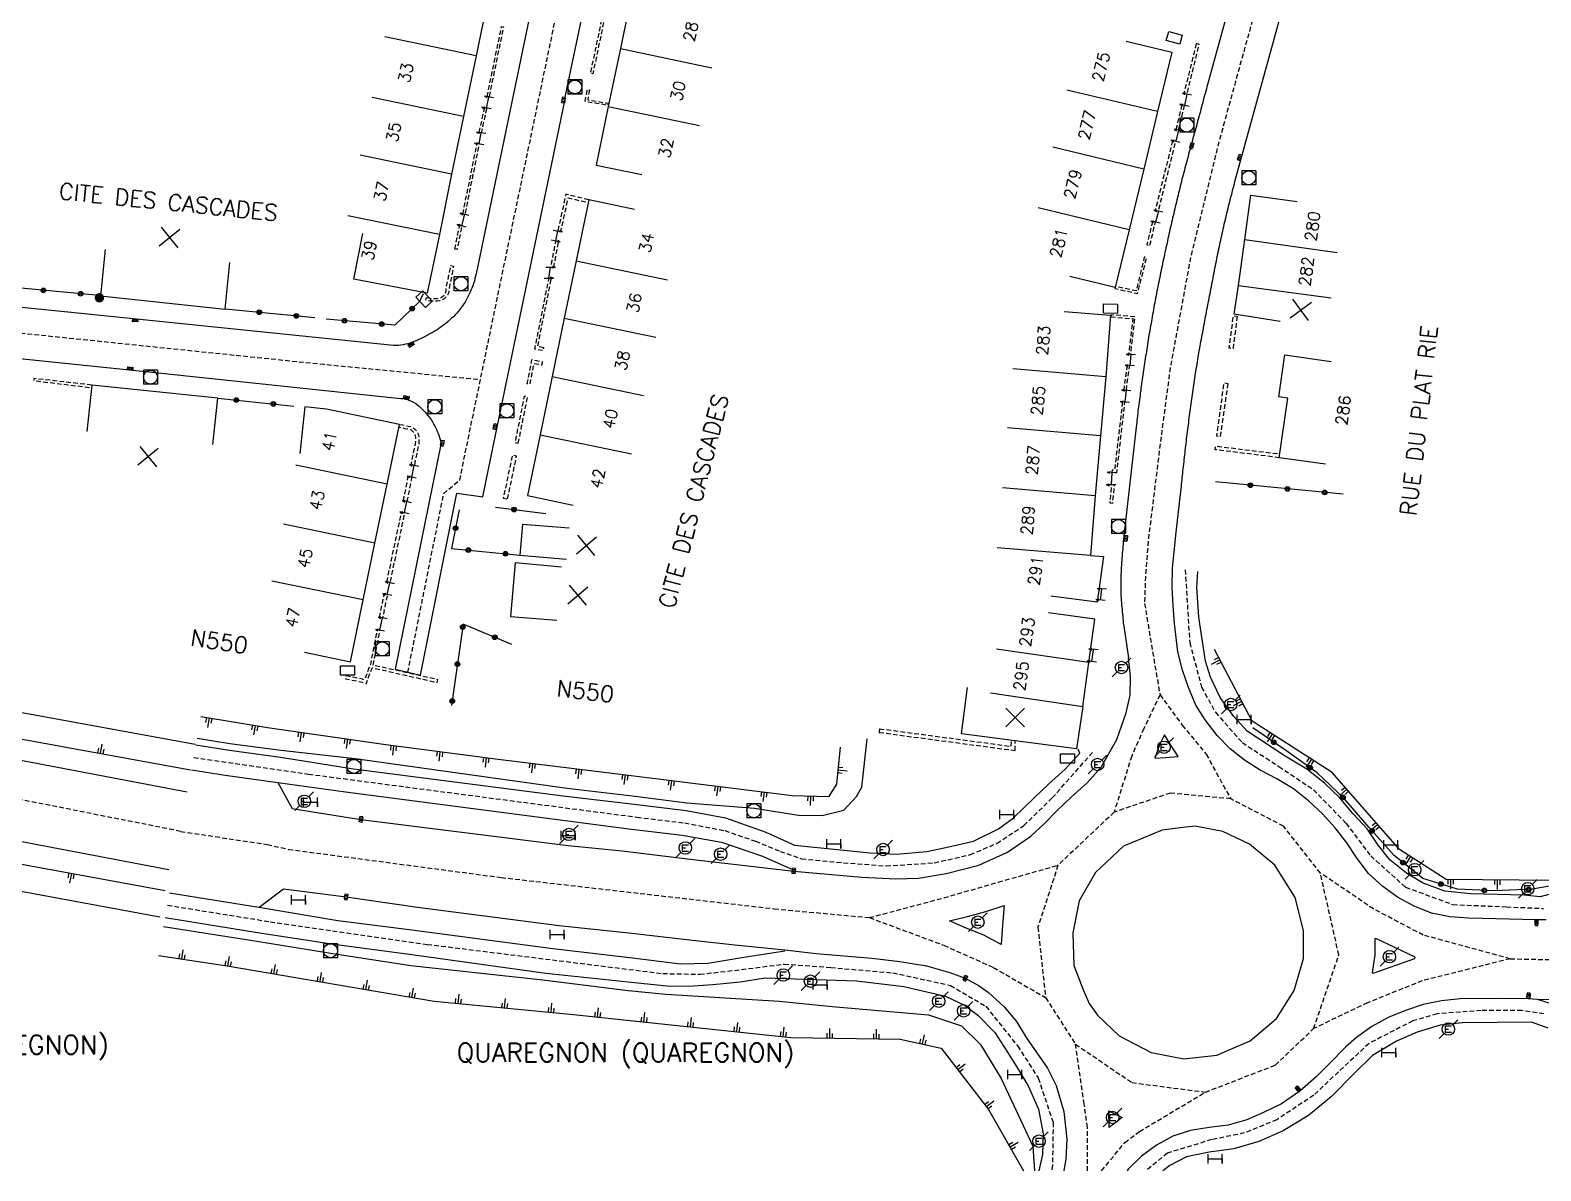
# Model space of a CAD drawing. Header units: millimetres. Extents: x 113000 to 114000, y 124000 to 125000.
# Drawn here: x 113470 to 113631.8, y 124000 to 124122.1 of the extents above; entities that cross this region are included whole.
import ezdxf
from ezdxf.enums import TextEntityAlignment as Align

# ---------------------------------------------------------------- set-up
doc = ezdxf.new("R2010")
doc.units = ezdxf.units.MM
doc.linetypes.add('DASHED', pattern=[0.75, 0.5, -0.25])
doc.layers.get('0').update_dxf_attribs({"linetype": 'CONTINUOUS'})
for name, color, linetype in [('W0001', 6, 'DASHED'), ('W0008', 7, 'CONTINUOUS'), ('W0100', 7, 'CONTINUOUS'), ('W0105', 7, 'CONTINUOUS'), ('W0112', 1, 'DASHED'), ('W0211', 2, 'CONTINUOUS'), ('W0322', 7, 'CONTINUOUS'), ('W0400', 7, 'CONTINUOUS'), ('W0420', 7, 'CONTINUOUS'), ('W0471', 7, 'CONTINUOUS'), ('W0980', 7, 'CONTINUOUS'), ('W0989', 7, 'CONTINUOUS'), ('W0991', 7, 'CONTINUOUS'), ('W1102', 7, 'CONTINUOUS'), ('W1471', 7, 'CONTINUOUS'), ('W1473', 7, 'CONTINUOUS'), ('W1474', 7, 'CONTINUOUS')]:
    doc.layers.add(name, color=color, linetype=linetype)
doc.styles.get("Standard").update_dxf_attribs({"font": 'romans.shx', "width": 0.85})

# ---------------------------------------------------------------- blocks, each defined once
blk = doc.blocks.new('T400')
for p, q in [((-0.15, 0.3), (0.15, 0.3)), ((-0.15, -0.25), (-0.15, 0.3)), ((-0.15, 0.15), (0.15, 0.15)), ((-0.15, 0), (0.15, 0)), ((0.15, 0.3), (0.15, -0.25)), ((-0.15, -0.15), (0.15, -0.15)), ((-0.15, -0.25), (-0.15, -0.3)), ((-0.15, -0.3), (0.15, -0.3)), ((0.15, -0.3), (0.15, -0.25))]:
    blk.add_line(p, q)
blk = doc.blocks.new('T471')
for p, q in [((-0.333334, 0.333334), (-0.333334, -0.333334)), ((-0.333334, 0.333334), (0.333334, 0.333334)), ((-0.333334, 0), (0, 0)), ((0.500001, 0.500001), (1.000002, 1.000002)), ((-0.500001, -0.500001), (-1.000002, -1.000002)), ((-0.333334, -0.333334), (0.333334, -0.333334))]:
    blk.add_line(p, q)
blk.add_ellipse((0, 0), major_axis=(0.471405, 0.471405), ratio=1, start_param=5.4977871438, end_param=11.780972451)
blk = doc.blocks.new('T1474')
at = {"color": 0, "linetype": 'Continuous', "flags": 128}
for points in [[(-0.75, -0.5), (-0.75, 0.5)], [(-0.75, 0), (0.75, 0)], [(0.75, 0), (0.75, -0.5), (0.75, 0.5)]]:
    blk.add_lwpolyline(points, dxfattribs=at)
blk = doc.blocks.new('T420')
for p, q in [((0.75, 0.75), (-0.75, 0.75)), ((-0.75, 0.75), (-0.75, -0.75)), ((0.75, 0.75), (0.75, -0.75)), ((0.75, -0.75), (-0.75, -0.75))]:
    blk.add_line(p, q)
blk.add_ellipse((0, 0), major_axis=(-0.53, 0.53), ratio=1, start_param=3.926991, end_param=10.210176)
blk = doc.blocks.new('t991o')
at = {"color": 0, "linetype": 'Continuous'}
for p, q in [((-1, 1), (1, -1)), ((-1, -1), (1, 1))]:
    blk.add_line(p, q, dxfattribs=at)
blk = doc.blocks.new('t211o')
at = {"color": 0, "linetype": 'Continuous'}
for p, q in [((-0.29, 0.5), (-0.29, 0)), ((0, 1), (0, 0)), ((0.29, 0.5), (0.29, 0))]:
    blk.add_line(p, q, dxfattribs=at)
blk = doc.blocks.new('t322o')
at = {"color": 0, "linetype": 'Continuous'}
for radius in [0.25, 0.15]:
    blk.add_circle((0, 0), radius, dxfattribs=at)
blk = doc.blocks.new('t105o')
for p, q in [((-0.5, 0), (0.5, 0)), ((0.5, 0), (0.2, 0.1)), ((0.5, 0), (0.2, -0.1))]:
    blk.add_line(p, q)
blk = doc.blocks.new('T1471')
at = {"color": 0, "linetype": 'Continuous', "flags": 128}
blk.add_lwpolyline([(-0.75, -0.5), (-0.75, 0.5), (0.75, 0.5), (0.75, -0.5), (-0.75, -0.5)], dxfattribs=at)
blk = doc.blocks.new('T1473')
at = {"color": 0, "linetype": 'Continuous', "const_width": 0.5, "flags": 128}
blk.add_lwpolyline([(-0.25, 0, 1), (0.25, 0, 1)], format="xyb", close=True, dxfattribs=at)

msp = doc.modelspace()

# ---------------------------------------------------------------- linework, layer by layer
at = {"layer": 'W0001', "flags": 128}
for points in [[(113599.17, 124441.27), (113592.86, 124411.25), (113590.68, 124398.68), (113589.25, 124388.08), (113587.46, 124369.6), (113585.59, 124347.96), (113584.25, 124331.59), (113583.96, 124321.5), (113584.66, 124310.68), (113585.78, 124303.02), (113588.08, 124294.26), (113590.98, 124285.61), (113597.04, 124268.44), (113603.07, 124251.42), (113609.64, 124232.87), (113612.07, 124224.44), (113612.44, 124210.76), (113618.29, 124199.07), (113619.34, 124186.52), (113617.24, 124181.79), (113615.56, 124176.06), (113599.1, 124116.67), (113597.13, 124109.48), (113594.28, 124097.81), (113592.09, 124085.93), (113591.09, 124078.36), (113589.78, 124067.78), (113589.44, 124063.56), (113589.36, 124060.76), (113589.36, 124060.76)], [(113510.43, 124053.39), (113514.28, 124072.55), (113515.99, 124073.97), (113516.55, 124076.73), (113520.32, 124094.95), (113523.65, 124110.9), (113535.17, 124166.31), (113539.73, 124187.95), (113544.02, 124208.92), (113548.39, 124229.85)], [(113439.82, 124092.65), (113465.94, 124090.03), (113501.43, 124086.37), (113518.21, 124084.75)], [(113486.08, 124036.35), (113400.37, 124053.35), (113389.19, 124054.58)]]:
    msp.add_lwpolyline(points, dxfattribs=at)
at = {"layer": 'W0001'}
for points in [[(113593.71, 124064.36), (113594.19, 124056.56), (113595.47, 124051.8), (113596.94, 124049.1), (113599.83, 124045.85), (113603.75, 124043.3), (113607.46, 124040.81), (113610.94, 124037.21), (113613.58, 124033.72), (113617.32, 124030.37), (113622.38, 124028.51), (113628.13, 124028.27), (113632.09, 124028.09)], [(113589.36, 124060.76), (113590.34, 124054.83), (113591.01, 124050.96)], [(113628.53, 124022.7), (113642.22, 124022.43), (113677.22, 124022.23), (113721.35, 124023.16), (113756.99, 124025.24), (113800.58, 124029.33), (113855.03, 124036.1), (113911.65, 124043.56), (113969.79, 124051.27), (114000, 124055.24)], [(113591.01, 124050.96), (113589.26, 124047.35), (113587.98, 124044.41), (113586.09, 124038.4)], [(113591.01, 124050.96), (113593.39, 124047.73), (113595.96, 124044.61), (113598.58, 124039.84)], [(113487.49, 124044.26), (113499.78, 124042.48), (113534.97, 124037.87), (113540.09, 124037.25), (113544.38, 124036.43), (113547.66, 124035.3), (113550.31, 124034.21), (113552.6, 124033.41), (113556.37, 124033.05), (113561.66, 124032.65), (113566.83, 124032.98), (113570.69, 124033.86), (113573.55, 124035.07), (113576.42, 124036.97), (113579.47, 124039.93), (113583.89, 124044.93)], [(113592.09, 124040.45), (113586.09, 124038.4), (113580.08, 124032.72), (113577.93, 124026.08), (113578.75, 124018.55), (113581.95, 124013.56), (113588.01, 124009.44), (113595.88, 124008.42), (113603.36, 124011.32), (113607.47, 124015.23), (113610.17, 124023.11), (113608.19, 124031.89), (113604.24, 124036.9), (113598.58, 124039.84), (113592.09, 124040.45)], [(113486.08, 124036.35), (113495.36, 124034.94), (113497.65, 124034.42), (113520.43, 124031.41), (113549.68, 124028.06), (113559.88, 124027.11)], [(113559.88, 124027.11), (113567.88, 124029.24), (113573.7, 124030.91), (113580.08, 124032.72)], [(113628.53, 124022.7), (113619.21, 124025.24), (113613.88, 124028.04), (113608.19, 124031.89)], [(113484.67, 124028.44), (113495.69, 124026.67), (113512.51, 124024.25), (113537.73, 124021.12), (113541.7, 124021.04), (113546.19, 124021.55), (113550.76, 124022.14), (113555.73, 124021.77), (113562.38, 124021.2), (113568.56, 124019.85), (113572.35, 124017.62), (113575.75, 124013.37), (113577.96, 124009.94), (113579.56, 124005.16), (113579.49, 124000.61), (113579.41, 124000)], [(113559.88, 124027.11), (113567.85, 124024.15), (113573.18, 124021.76), (113578.75, 124018.55)], [(113628.53, 124022.7), (113619.1, 124020.35), (113613.23, 124017.98), (113607.47, 124015.23)], [(113632.14, 124016.79), (113629.76, 124017.17), (113625.43, 124017.16), (113620.69, 124016.81), (113618.09, 124016.05), (113613.41, 124013.64), (113610.12, 124010.6), (113607.48, 124008.09), (113603.51, 124005.45), (113600.07, 124004.05), (113596.53, 124003.34), (113591.8, 124001.88), (113589.49, 124000)], [(113583.24, 124000), (113583.24, 124004.63), (113582.9, 124007.15), (113581.95, 124013.56)], [(113584.75, 124000), (113587.24, 124003.03), (113588.8, 124004.21), (113595.88, 124008.42)]]:
    msp.add_lwpolyline(points, dxfattribs=at)
at = {"layer": 'W0008', "flags": 128}
for points in [[(113457.43, 124088.17), (113483.34, 124085.48), (113509.69, 124082.72), (113509.93, 124082.7), (113510.16, 124082.65), (113510.39, 124082.59), (113510.61, 124082.51), (113510.83, 124082.42), (113511.04, 124082.31), (113511.27, 124082.17), (113511.48, 124082.01), (113511.68, 124081.84), (113511.87, 124081.66), (113512.06, 124081.47), (113512.23, 124081.28), (113512.41, 124081.08), (113512.58, 124080.88), (113512.75, 124080.67), (113512.91, 124080.45), (113513.06, 124080.22), (113513.19, 124079.99), (113513.32, 124079.76), (113513.43, 124079.54), (113513.53, 124079.33), (113513.62, 124079.11), (113513.71, 124078.88), (113513.79, 124078.66), (113513.86, 124078.43), (113513.92, 124078.2), (113513.98, 124077.97), (113509.08, 124053.71), (113511.77, 124053.06), (113515.69, 124072.57), (113518.45, 124072.17), (113519.59, 124077.74), (113527.25, 124114.59), (113527.31, 124115.14), (113535.13, 124152.39)], [(113592.36, 124064.53), (113592.73, 124068.4), (113593.25, 124072.75), (113593.27, 124072.99), (113593.3, 124073.24), (113593.32, 124073.48), (113593.34, 124073.73), (113593.37, 124073.97), (113593.39, 124074.22), (113593.42, 124074.46), (113593.44, 124074.7), (113593.47, 124074.95), (113593.5, 124075.19), (113593.52, 124075.44), (113593.55, 124075.68), (113593.58, 124075.93), (113593.6, 124076.17), (113593.63, 124076.41), (113593.66, 124076.66), (113593.69, 124076.9), (113593.72, 124077.15), (113593.74, 124077.39), (113593.77, 124077.63), (113593.8, 124077.88), (113593.83, 124078.12), (113593.86, 124078.36), (113593.89, 124078.62), (113593.93, 124078.87), (113593.96, 124079.12), (113593.99, 124079.37), (113594.02, 124079.62), (113594.05, 124079.87), (113594.08, 124080.12), (113594.11, 124080.37), (113594.15, 124080.62), (113594.18, 124080.87), (113594.21, 124081.13), (113594.25, 124081.38), (113594.28, 124081.63), (113594.31, 124081.88), (113594.35, 124082.13), (113594.38, 124082.38), (113594.41, 124082.63), (113594.45, 124082.88), (113594.48, 124083.13), (113594.52, 124083.38), (113594.56, 124083.63), (113594.59, 124083.88), (113594.63, 124084.13), (113594.67, 124084.38), (113594.7, 124084.63), (113594.74, 124084.88), (113594.78, 124085.13), (113594.82, 124085.38), (113594.86, 124085.63), (113594.9, 124085.88), (113594.94, 124086.13), (113594.98, 124086.37), (113595.02, 124086.62), (113595.06, 124086.86), (113595.1, 124087.11), (113595.14, 124087.35), (113595.18, 124087.6), (113595.22, 124087.84), (113595.27, 124088.08), (113595.31, 124088.33), (113595.35, 124088.57), (113595.4, 124088.82), (113595.44, 124089.06), (113595.49, 124089.3), (113595.53, 124089.55), (113595.58, 124089.79), (113595.62, 124090.04), (113595.67, 124090.28), (113595.71, 124090.52), (113595.76, 124090.77), (113595.81, 124091.01), (113595.85, 124091.25), (113595.9, 124091.5), (113595.95, 124091.74), (113595.99, 124091.99), (113596.04, 124092.23), (113596.09, 124092.47), (113596.13, 124092.72), (113596.18, 124092.96), (113596.23, 124093.2), (113596.27, 124093.45), (113596.32, 124093.69), (113596.37, 124093.93), (113596.42, 124094.18), (113596.46, 124094.43), (113596.51, 124094.68), (113596.56, 124094.93), (113596.61, 124095.18), (113596.66, 124095.43), (113596.7, 124095.68), (113596.75, 124095.92), (113596.8, 124096.17), (113596.85, 124096.42), (113596.9, 124096.67), (113596.95, 124096.92), (113597, 124097.17), (113597.05, 124097.42), (113597.1, 124097.66), (113597.15, 124097.91), (113597.2, 124098.16), (113597.25, 124098.41), (113597.3, 124098.66), (113597.35, 124098.9), (113597.41, 124099.15), (113597.46, 124099.4), (113597.51, 124099.65), (113597.57, 124099.9), (113597.62, 124100.14), (113597.68, 124100.39), (113597.73, 124100.64), (113597.79, 124100.88), (113597.84, 124101.12), (113597.9, 124101.36), (113597.95, 124101.61), (113598.01, 124101.85), (113598.07, 124102.09), (113598.12, 124102.33), (113598.18, 124102.57), (113598.24, 124102.81), (113598.3, 124103.05), (113598.36, 124103.3), (113598.42, 124103.54), (113598.48, 124103.78), (113598.54, 124104.02), (113598.6, 124104.26), (113598.66, 124104.5), (113598.73, 124104.74), (113598.79, 124104.98), (113598.85, 124105.22), (113598.91, 124105.46), (113598.98, 124105.7), (113599.04, 124105.94), (113610.91, 124149.02)], [(113524.32, 124127.77), (113517.73, 124096.05), (113517.68, 124095.79), (113517.62, 124095.54), (113517.55, 124095.29), (113517.47, 124095.04), (113517.38, 124094.79), (113517.29, 124094.54), (113517.19, 124094.3), (113517.1, 124094.08), (113517, 124093.87), (113516.89, 124093.65), (113516.78, 124093.44), (113516.67, 124093.24), (113516.55, 124093.03), (113516.42, 124092.83), (113516.29, 124092.63), (113516.15, 124092.44), (113515.99, 124092.24), (113515.83, 124092.04), (113515.66, 124091.85), (113515.48, 124091.66), (113515.3, 124091.47), (113515.12, 124091.3), (113514.93, 124091.12), (113514.74, 124090.95), (113514.54, 124090.79), (113514.34, 124090.62), (113514.15, 124090.48), (113513.95, 124090.33), (113513.75, 124090.2), (113513.55, 124090.07), (113513.34, 124089.94), (113513.14, 124089.81), (113512.93, 124089.69), (113512.72, 124089.58), (113512.5, 124089.46), (113512.29, 124089.35), (113512.07, 124089.24), (113511.84, 124089.13), (113511.61, 124089.02), (113511.38, 124088.92), (113511.14, 124088.82), (113510.91, 124088.73), (113510.67, 124088.65), (113510.42, 124088.57), (113510.17, 124088.51), (113509.92, 124088.46), (113509.67, 124088.42), (113509.42, 124088.4), (113509.16, 124088.39), (113508.9, 124088.39), (113480.32, 124091.32), (113458.82, 124093.49)], [(113598.5, 124125.01), (113596.23, 124116.82), (113596.17, 124116.58), (113596.1, 124116.34), (113596.04, 124116.1), (113595.98, 124115.86), (113595.91, 124115.62), (113595.85, 124115.38), (113595.78, 124115.14), (113595.72, 124114.9), (113595.65, 124114.66), (113595.59, 124114.42), (113595.52, 124114.18), (113595.46, 124113.94), (113595.39, 124113.7), (113595.33, 124113.46), (113595.26, 124113.22), (113595.2, 124112.98), (113595.13, 124112.74), (113595.07, 124112.5), (113595, 124112.26), (113594.94, 124112.02), (113594.87, 124111.78), (113594.81, 124111.54), (113594.74, 124111.3), (113594.68, 124111.05), (113594.61, 124110.81), (113594.54, 124110.57), (113594.48, 124110.32), (113594.41, 124110.08), (113594.34, 124109.84), (113594.28, 124109.59), (113594.21, 124109.35), (113594.14, 124109.11), (113594.07, 124108.86), (113594.01, 124108.62), (113593.94, 124108.38), (113593.88, 124108.13), (113593.81, 124107.89), (113593.75, 124107.64), (113593.68, 124107.4), (113593.62, 124107.16), (113593.55, 124106.91), (113593.49, 124106.67), (113593.43, 124106.42), (113593.36, 124106.18), (113593.3, 124105.93), (113593.24, 124105.69), (113593.18, 124105.45), (113593.12, 124105.2), (113593.06, 124104.96), (113593, 124104.72), (113592.94, 124104.47), (113592.88, 124104.23), (113592.82, 124103.99), (113592.77, 124103.74), (113592.71, 124103.5), (113592.65, 124103.25), (113592.59, 124103.01), (113592.53, 124102.76), (113592.48, 124102.52), (113592.42, 124102.28), (113592.36, 124102.03), (113592.31, 124101.79), (113592.25, 124101.54), (113592.2, 124101.3), (113592.14, 124101.05), (113592.08, 124100.81), (113592.03, 124100.56), (113591.97, 124100.32), (113591.92, 124100.07), (113591.86, 124099.83), (113591.81, 124099.58), (113591.76, 124099.34), (113591.7, 124099.09), (113591.65, 124098.85), (113591.6, 124098.61), (113591.54, 124098.36), (113591.49, 124098.12), (113591.44, 124097.87), (113591.38, 124097.63), (113591.33, 124097.38), (113591.28, 124097.14), (113591.23, 124096.89), (113591.18, 124096.65), (113591.13, 124096.4), (113591.08, 124096.16), (113591.03, 124095.91), (113590.98, 124095.67), (113590.93, 124095.42), (113590.88, 124095.18), (113590.83, 124094.93), (113590.78, 124094.69), (113590.73, 124094.44), (113590.68, 124094.19), (113590.63, 124093.95), (113590.59, 124093.7), (113590.54, 124093.46), (113590.49, 124093.21), (113590.45, 124092.96), (113590.4, 124092.72), (113590.36, 124092.47), (113590.31, 124092.22), (113590.27, 124091.97), (113590.22, 124091.72), (113590.18, 124091.47), (113590.13, 124091.22), (113590.09, 124090.97), (113590.05, 124090.73), (113590, 124090.48), (113589.96, 124090.23), (113589.92, 124089.98), (113589.88, 124089.73), (113589.83, 124089.48), (113589.79, 124089.23), (113589.75, 124088.98), (113589.71, 124088.73), (113589.67, 124088.48), (113589.63, 124088.23), (113589.59, 124087.98), (113589.55, 124087.73), (113589.51, 124087.48), (113589.47, 124087.23), (113589.43, 124086.98), (113589.4, 124086.73), (113589.36, 124086.48), (113589.32, 124086.23), (113589.28, 124085.98), (113589.25, 124085.73), (113589.21, 124085.48), (113589.17, 124085.24), (113589.14, 124085), (113589.1, 124084.75), (113589.07, 124084.51), (113589.04, 124084.27), (113589, 124084.02), (113588.97, 124083.78), (113588.94, 124083.54), (113588.9, 124083.29), (113588.87, 124083.05), (113588.84, 124082.81), (113588.81, 124082.56), (113588.78, 124082.32), (113588.75, 124082.07), (113588.71, 124081.83), (113588.68, 124081.59), (113588.65, 124081.34), (113588.62, 124081.1), (113588.6, 124080.85), (113588.57, 124080.61), (113588.54, 124080.37), (113588.51, 124080.12), (113588.48, 124079.88), (113588.45, 124079.63), (113587.25, 124068.93), (113587.22, 124068.67), (113587.18, 124068.41), (113587.15, 124068.15), (113587.13, 124067.9), (113587.1, 124067.64), (113587.08, 124067.38), (113587.05, 124067.12), (113587.03, 124066.87), (113587.01, 124066.62), (113586.99, 124066.37), (113586.97, 124066.12), (113586.95, 124065.87), (113586.93, 124065.62), (113586.91, 124065.37), (113586.89, 124065.12), (113586.88, 124064.87), (113586.86, 124064.62), (113586.85, 124064.37), (113586.84, 124064.11), (113586.82, 124063.86), (113586.82, 124063.61), (113586.81, 124063.36), (113586.8, 124063.11), (113586.8, 124062.86), (113586.8, 124062.61), (113586.81, 124062.36), (113586.81, 124062.11), (113586.82, 124061.86), (113586.83, 124061.61), (113586.85, 124061.36), (113586.86, 124061.11), (113586.88, 124060.86), (113586.9, 124060.61), (113586.92, 124060.37), (113586.94, 124060.12), (113586.97, 124059.87), (113586.99, 124059.62), (113587.01, 124059.37), (113587.04, 124059.12), (113587.06, 124058.88), (113587.08, 124058.63), (113587.09, 124058.58), (113587.65, 124054.93)], [(113410.01, 124057.87), (113419.04, 124058.22), (113487.63, 124045.67)], [(113409.44, 124055.34), (113418.55, 124055.45), (113487.14, 124042.95)], [(113484.43, 124029.99), (113416.07, 124042.52), (113407.38, 124046.8)], [(113483.84, 124027.15), (113415.43, 124039.79), (113406.84, 124044.24)]]:
    msp.add_lwpolyline(points, dxfattribs=at)
for points in [[(113389.5, 124090.54), (113387.29, 124083.51, 0.0654), (113388.51, 124073.74, 0.0607), (113392.63, 124065.58), (113398.16, 124058.85, 0.0452), (113409.23, 124055.33), (113486.78, 124040.58)], [(113484.82, 124032.22), (113402.57, 124047.85, 0.0765), (113397.14, 124048, 0.0572), (113391.78, 124046.7, 0.0939), (113385.73, 124043.28, 0.0645), (113383.31, 124040.53, 0.0789), (113381.77, 124037.26, 0.1093), (113381.67, 124030.28, 0.062646), (113382.69, 124026.43, 0.014787)]]:
    msp.add_lwpolyline(points, format="xyb", dxfattribs=at)
at = {"layer": 'W0008'}
for points in [[(113632.39, 124026.87), (113631.35, 124026.88), (113624.07, 124027.07), (113622.07, 124027.2), (113620.1, 124027.6), (113618.24, 124028.34), (113616.46, 124029.31), (113614.87, 124030.45), (113613.34, 124031.84), (113612.15, 124033.44), (113611.02, 124035.11), (113609.76, 124036.71), (113608.41, 124038.21), (113606.92, 124039.62), (113605.3, 124040.89), (113603.53, 124041.96), (113601.73, 124042.9), (113600.07, 124043.96), (113598.51, 124045.19), (113597.12, 124046.62), (113595.86, 124048.28), (113594.85, 124049.86), (113594.06, 124051.74), (113593.41, 124053.61), (113592.93, 124055.57), (113592.55, 124058.6), (113592.41, 124060.52), (113592.3, 124062.51), (113592.36, 124064.53)], [(113648.02, 124033.72), (113631.73, 124029.32), (113630.02, 124029.53), (113624.29, 124029.65), (113621.52, 124029.93), (113619.2, 124030.79), (113617.4, 124031.87), (113615.62, 124033.3), (113614.37, 124034.86), (113613.22, 124036.63), (113611.69, 124038.22), (113610.24, 124039.97), (113608.62, 124041.52), (113606.74, 124043.01), (113604.41, 124044.42), (113600.34, 124047.07), (113598.92, 124048.64), (113597.47, 124050.69), (113596.43, 124052.87), (113595.9, 124054.56), (113595.18, 124059.28), (113594.96, 124062.45), (113595.05, 124064.18)], [(113496.48, 124041.6), (113498.03, 124038.8), (113505.4, 124037.63), (113527.6, 124034.85), (113533.4, 124034.25), (113540.38, 124033.4), (113551.77, 124032.1), (113559.05, 124031.45), (113562.71, 124031.27), (113565.12, 124031.34), (113568.1, 124031.85), (113571.59, 124032.73), (113574.68, 124034.13), (113577.16, 124035.82), (113578.63, 124037.18), (113580, 124038.59), (113581.49, 124040.01), (113583.22, 124041.56), (113584.71, 124043.21), (113586.37, 124046.19), (113587.4, 124049.04), (113587.82, 124050.93), (113587.85, 124052.9), (113587.65, 124054.93)], [(113592.96, 124044.38), (113592.17, 124045.59), (113591.5, 124046.67), (113590.95, 124045.63), (113590.46, 124044.18), (113591.64, 124044.27), (113592.96, 124044.38)], [(113487.73, 124045.6), (113491.31, 124045.04), (113496.77, 124044.29), (113504.61, 124043.06), (113527.34, 124040.13), (113534.68, 124039.26), (113540.24, 124038.58), (113544.47, 124037.79), (113548.77, 124036.25), (113551.84, 124034.88), (113559.95, 124034.05), (113562.78, 124033.92), (113566.04, 124034.18), (113568.38, 124034.68), (113571.04, 124035.3), (113573.72, 124036.63), (113575.33, 124037.8), (113577.5, 124039.92), (113579.07, 124041.41), (113580.86, 124043.01), (113582.41, 124044.72), (113582.25, 124045.15)], [(113487.25, 124042.93), (113490.86, 124042.37), (113496.5, 124041.6), (113503.76, 124040.57), (113527.55, 124037.46), (113534.09, 124036.62), (113539.82, 124035.95), (113544.04, 124035.21), (113548.43, 124033.7), (113551.7, 124032.22)], [(113593.79, 124036.81), (113591.23, 124036.48), (113587.09, 124034.78), (113584.11, 124031.96), (113582.36, 124028.91), (113581.67, 124025.47), (113581.79, 124022), (113582.82, 124019.29), (113583.42, 124017.92), (113584.32, 124016.65), (113586.65, 124014.46), (113590.07, 124012.67), (113593.57, 124012), (113597.1, 124012.39), (113600.68, 124013.93), (113603.48, 124016.31), (113605.4, 124019.32), (113606.4, 124022.73), (113606.39, 124025.75), (113605.49, 124029.26), (113603.31, 124032.73), (113600.59, 124034.99), (113597.75, 124036.35), (113594.79, 124036.89), (113593.79, 124036.81)], [(113484.9, 124029.77), (113494.68, 124028.21), (113502.91, 124026.8), (113510.86, 124025.81), (113525.95, 124023.82), (113534.2, 124022.85), (113539.65, 124022.17), (113542.58, 124022.25), (113546.21, 124022.84), (113550.81, 124023.54)], [(113494.51, 124028.24), (113497.09, 124030.21), (113503.81, 124029.34), (113511.45, 124028.22), (113526.63, 124026.27), (113534.43, 124025.46), (113540.59, 124024.74), (113545.45, 124024.19), (113550.81, 124023.67), (113554.17, 124023.27), (113560.14, 124022.78), (113563.15, 124022.43), (113566.01, 124021.94), (113568.5, 124021.25), (113570.15, 124020.63), (113571.65, 124019.79), (113572.63, 124019.11), (113574.32, 124017.55), (113575.65, 124015.97), (113576.66, 124014.28), (113577.82, 124012.63), (113578.94, 124010.99), (113579.89, 124009.13), (113580.72, 124006.36), (113581.04, 124003.39), (113580.92, 124001.23), (113580.75, 124000.26), (113580.69, 124000)], [(113574.12, 124026.31), (113573.98, 124024.24), (113572.15, 124025.23), (113570.26, 124025.99), (113568.44, 124026.75), (113570.39, 124027.22), (113572.35, 124027.76), (113574.33, 124028.42), (113574.12, 124026.31)], [(113484.43, 124027.11), (113494.32, 124025.51), (113502.26, 124024.32), (113510.87, 124023.15), (113525.2, 124021.15), (113534.03, 124020.22), (113538.17, 124019.79), (113540.5, 124019.76), (113543.1, 124019.94), (113546.02, 124020.25), (113548.7, 124020.65), (113558.5, 124020.33), (113563.56, 124019.75), (113568.02, 124018.69), (113570.07, 124017.72), (113571.5, 124016.68), (113573.33, 124014.8), (113574.6, 124012.81), (113575.65, 124011.16), (113576.89, 124009.11), (113577.99, 124006.59), (113578.48, 124003.96), (113578.41, 124001.76), (113578.03, 124000)], [(113618.32, 124022.75), (113618.34, 124022.88), (113614.13, 124024.88), (113614.04, 124024.83), (113614.02, 124023.14), (113613.74, 124021.2), (113613.86, 124021.17), (113618.32, 124022.75)], [(113641.73, 124018.22), (113631.46, 124018.35), (113630.47, 124018.43), (113627.66, 124018.45), (113623.16, 124018.43), (113621.18, 124018.2), (113619.22, 124017.79), (113617.32, 124017.18), (113615.46, 124016.4), (113613.7, 124015.45), (113612.06, 124014.29), (113610.9, 124013.24), (113609.19, 124011.52), (113607.75, 124010.05), (113605.99, 124008.54), (113604.03, 124007.18), (113602.18, 124006.29), (113600.3, 124005.47), (113598.32, 124004.89), (113596.26, 124004.63), (113594.29, 124004.33), (113592.39, 124003.71), (113590.65, 124002.73), (113589.03, 124001.56), (113587.61, 124000.17), (113587.49, 124000)], [(113640.97, 124015.35), (113631.46, 124018.36)], [(113632.59, 124015.27), (113630.82, 124015.91), (113623.42, 124015.86), (113621.02, 124015.59), (113618.56, 124014.83), (113616.33, 124013.89), (113613.79, 124012.33), (113611.73, 124010.36), (113609.37, 124007.96), (113606.93, 124005.93), (113604.21, 124004.29), (113601.61, 124003.14), (113598.91, 124002.35), (113596.26, 124001.98), (113593.84, 124001.48), (113592.08, 124000.56), (113591.3, 124000)], [(113586.94, 124005.69), (113585.58, 124004.65), (113585.54, 124006.42), (113586.94, 124005.69)]]:
    msp.add_lwpolyline(points, dxfattribs=at)
at = {"layer": 'W0100', "flags": 128}
for points in [[(113543.37, 124144.51), (113538.48, 124145.54), (113537.14, 124139.14), (113535.82, 124132.85), (113534.53, 124126.65), (113533.2, 124120.2), (113531.88, 124113.97), (113530.59, 124107.71), (113535.49, 124106.7)], [(113515.44, 124132.9), (113520.33, 124131.88), (113519.01, 124125.5), (113517.74, 124119.41), (113516.39, 124112.92), (113515.11, 124106.72), (113513.8, 124100.28), (113512.48, 124093.99), (113504.65, 124095.48), (113505.59, 124100.39)], [(113587.4, 124120.96), (113592.26, 124119.8), (113590.74, 124113.43), (113589.26, 124107.28), (113587.69, 124100.76), (113586.2, 124094.6), (113581.34, 124095.78)], [(113593.9, 124115.31), (113593.63, 124114.1)], [(113518.86, 124113.81), (113519.12, 124114.99)], [(113518.06, 124109.97), (113518.29, 124111.15)], [(113593, 124111.44), (113592.7, 124110.25)], [(113534.71, 124102.96), (113529.81, 124103.97), (113528.46, 124097.45), (113527.18, 124091.3), (113525.9, 124085.06), (113524.6, 124078.82), (113523.25, 124072.31), (113528.14, 124071.29)], [(113603.88, 124090.96), (113598.94, 124091.74), (113599.42, 124094.81), (113600.09, 124099.72), (113600.75, 124104.5), (113605.7, 124103.81)], [(113516.2, 124101.2), (113516.53, 124102.43)], [(113590.84, 124102.78), (113590.53, 124101.6)], [(113526.27, 124099.58), (113526.49, 124100.65)], [(113478.01, 124098.67), (113477.49, 124093.69), (113490.84, 124092.29), (113491.37, 124097.26)], [(113525.52, 124095.59), (113525.72, 124096.76)], [(113580.73, 124092.01), (113585.71, 124091.62), (113585.2, 124085.01), (113584.63, 124078.71), (113584.08, 124072.28), (113583.55, 124065.89), (113584.95, 124065.79), (113584.28, 124060.88), (113579.32, 124061.55)], [(113587.87, 124087.42), (113587.76, 124086.24)], [(113608.74, 124075.66), (113603.79, 124076.37), (113604.71, 124082.75), (113603.74, 124082.89), (113604.4, 124087.39), (113609.35, 124086.66)], [(113489.54, 124077.77), (113490.06, 124082.74), (113476.57, 124084.15), (113476.05, 124079.18)], [(113587.4, 124083.58), (113587.25, 124082.34)], [(113499.37, 124055.54), (113504.27, 124054.52), (113505.64, 124061.13), (113506.9, 124067.22), (113508.21, 124073.54), (113509.53, 124079.91), (113501.7, 124081.56), (113499.38, 124081.81), (113498.85, 124076.83)], [(113510.84, 124074.29), (113511.11, 124075.53)], [(113585.85, 124074.79), (113585.77, 124073.46)], [(113510.07, 124070.46), (113510.32, 124071.66)], [(113527.71, 124068.81), (113522.72, 124069.23), (113522.44, 124065.92), (113527.43, 124065.5)], [(113526.89, 124064.66), (113521.91, 124065.09), (113521.42, 124059.37), (113526.4, 124058.95)], [(113508.22, 124061.71), (113508.5, 124062.98)], [(113584.64, 124061.12), (113584.77, 124062.32)], [(113507.44, 124057.89), (113507.72, 124059.2)], [(113582.75, 124049.73), (113583.38, 124054.43), (113584.01, 124059.06), (113579.06, 124059.74)], [(113583.71, 124054.55), (113583.88, 124055.84)]]:
    msp.add_lwpolyline(points, dxfattribs=at)
at = {"layer": 'W0100'}
msp.add_lwpolyline([(113582.75, 124049.73), (113582.08, 124045.19), (113569.73, 124046.79), (113570.37, 124051.75)], dxfattribs=at)
at = {"layer": 'W0112'}
msp.add_line((113560.97, 124047.34), (113560.92, 124046.95), dxfattribs=at)
at = {"layer": 'W0112', "flags": 128}
for points in [[(113531.71, 124124.43), (113530.24, 124117.47), (113530, 124117.52), (113531.47, 124124.48)], [(113518.92, 124115.03), (113520.47, 124122.56), (113520.67, 124122.51), (113519.12, 124114.99)], [(113594.89, 124120.71), (113593.57, 124115.39), (113593.9, 124115.31), (113595.22, 124120.63)], [(113529.88, 124115.77), (113529.7, 124114.69), (113531.9, 124114.33), (113531.86, 124114.1), (113529.43, 124114.5), (113529.65, 124115.8)], [(113518.08, 124111.2), (113518.66, 124113.87), (113518.87, 124113.82), (113518.28, 124111.15)], [(113593.35, 124114.16), (113592.72, 124111.5), (113593, 124111.44), (113593.63, 124114.09)], [(113516.32, 124102.46), (113517.85, 124110.02), (113518.06, 124109.97), (113516.53, 124102.41)], [(113592.35, 124110.32), (113590.5, 124102.87), (113590.84, 124102.78), (113592.69, 124110.24)], [(113515.46, 124098.71), (113515.98, 124101.24), (113516.21, 124101.2), (113515.69, 124098.66)], [(113590.21, 124101.68), (113589.59, 124099.15), (113589.91, 124099.07), (113590.53, 124101.6)], [(113526.05, 124096.71), (113526.59, 124099.51), (113526.26, 124099.57), (113525.72, 124096.77)], [(113512.43, 124093.53), (113512.66, 124093.47), (113512.89, 124093.43), (113513.12, 124093.42), (113513.36, 124093.42), (113513.58, 124093.43), (113513.78, 124093.46), (113513.97, 124093.53), (113514.15, 124093.63), (113514.3, 124093.76), (113514.42, 124093.92), (113514.49, 124094.08), (113514.53, 124094.25), (113514.53, 124094.49), (113515.04, 124096.94), (113515.33, 124096.88), (113514.83, 124094.46), (113514.82, 124094.22), (113514.77, 124093.99), (113514.67, 124093.77), (113514.51, 124093.56), (113514.32, 124093.39), (113514.09, 124093.26), (113513.85, 124093.18), (113513.61, 124093.14), (113513.36, 124093.13), (113513.11, 124093.13), (113512.86, 124093.14), (113512.6, 124093.18), (113512.35, 124093.24)], [(113525, 124088.15), (113524.34, 124088.25), (113525.8, 124095.54), (113525.52, 124095.6), (113524, 124088.02), (113524.95, 124087.86)], [(113585.74, 124091.44), (113588.09, 124091.26), (113587.65, 124087.46), (113587.87, 124087.43), (113588.34, 124091.46), (113585.76, 124091.67)], [(113599.28, 124091.52), (113598.83, 124088.05), (113598.42, 124088.1), (113598.88, 124091.57)], [(113523.52, 124084.26), (113523.95, 124086.45), (113524.8, 124086.31), (113524.85, 124086.63), (113523.68, 124086.83), (113523.19, 124084.32)], [(113587.48, 124086.28), (113587.12, 124083.61), (113587.4, 124083.58), (113587.76, 124086.24)], [(113522.26, 124077.91), (113523.25, 124082.87), (113522.89, 124082.95), (113521.9, 124077.99)], [(113598.26, 124084.32), (113597.47, 124078.61), (113597.09, 124078.66), (113597.88, 124084.38)], [(113586.99, 124082.36), (113586.14, 124075.04), (113585.87, 124075.05), (113585.86, 124074.79), (113586.38, 124074.76), (113587.25, 124082.33)], [(113521.11, 124071.95), (113522.08, 124076.54), (113521.62, 124076.63), (113520.65, 124072.04)], [(113509.95, 124071.74), (113510.47, 124074.36), (113510.84, 124074.29), (113510.32, 124071.66)], [(113585.77, 124073.13), (113585.79, 124073.13), (113585.62, 124071.55), (113585.94, 124071.51), (113586.14, 124073.44), (113585.78, 124073.45)], [(113508.18, 124063.05), (113509.75, 124070.53), (113510.07, 124070.47), (113508.5, 124062.98)], [(113507.4, 124059.27), (113507.9, 124061.77), (113508.22, 124061.71), (113507.72, 124059.2)]]:
    msp.add_lwpolyline(points, close=True, dxfattribs=at)
for points in [[(113529.81, 124103.97), (113527.36, 124104.58), (113526.49, 124100.65), (113526.81, 124100.58), (113527.61, 124104.19), (113529.75, 124103.7)], [(113586.2, 124094.6), (113586.17, 124094.48), (113586.21, 124094.47), (113588.62, 124093.95), (113589.57, 124097.8), (113589.33, 124097.85), (113588.44, 124094.23), (113586.23, 124094.71)], [(113476.57, 124084.15), (113470.36, 124084.85), (113470.34, 124084.62), (113476.55, 124083.87)], [(113509.53, 124079.91), (113509.89, 124079.87), (113510.18, 124079.8), (113510.45, 124079.75), (113510.72, 124079.7), (113510.97, 124079.59), (113511.19, 124079.43), (113511.37, 124079.24), (113511.51, 124079.01), (113511.58, 124078.78), (113511.61, 124078.55), (113511.62, 124078.31), (113511.61, 124078.07), (113511.59, 124077.8), (113511.54, 124077.52), (113511.46, 124077.26), (113511.11, 124075.53), (113510.78, 124075.6), (113511.14, 124077.34), (113511.21, 124077.6), (113511.26, 124077.84), (113511.28, 124078.09), (113511.28, 124078.31), (113511.28, 124078.52), (113511.26, 124078.71), (113511.2, 124078.87), (113511.1, 124079.04), (113510.97, 124079.18), (113510.81, 124079.3), (113510.62, 124079.37), (113510.38, 124079.42), (113510.11, 124079.47), (113509.81, 124079.55), (113509.47, 124079.62)], [(113603.79, 124076.37), (113596.91, 124077.22), (113596.96, 124077.61), (113603.84, 124076.77)], [(113506.72, 124054.14), (113506.72, 124054.14), (113507.44, 124057.89), (113507.14, 124057.95), (113506.42, 124054.23), (113505.77, 124052.56), (113505.57, 124052.64), (113503.79, 124052.99), (113503.73, 124052.69), (113505.48, 124052.34), (113505.95, 124052.15), (113506.61, 124053.87), (113513.58, 124052.3), (113513.65, 124052.59), (113506.72, 124054.14)]]:
    msp.add_lwpolyline(points, dxfattribs=at)
at = {"layer": 'W0112'}
for points in [[(113560.97, 124047.34), (113575.08, 124045.46), (113575.09, 124046.05)], [(113560.92, 124046.95), (113575.48, 124045.01), (113575.49, 124046.04)]]:
    msp.add_lwpolyline(points, dxfattribs=at)
at = {"layer": 'W0211'}
for points in [[(113828.42, 124043), (113780.64, 124037.95), (113768.42, 124038.3), (113756.64, 124040.26), (113746.92, 124039.92), (113685.29, 124037.3), (113658.85, 124037.31), (113633.37, 124031.08), (113621.68, 124031.2), (113616.66, 124034.42), (113609.47, 124042.65), (113600.89, 124048.16), (113596.83, 124055.84)], [(113556.74, 124045.38), (113556.35, 124041.42), (113555.51, 124040.04), (113551.6, 124040.17), (113546.15, 124040.84), (113533.78, 124042.35), (113520.11, 124044.06), (113508.08, 124045.62), (113495.38, 124047.45), (113488.26, 124048.6)], [(113487.86, 124046.33), (113491.34, 124045.77), (113496.85, 124045.05), (113504.77, 124044.14), (113527.49, 124040.97), (113534.78, 124040.11), (113540.3, 124039.42), (113547.56, 124038.82), (113552.28, 124038.07), (113554.8, 124038.06), (113557.12, 124038.61), (113558.48, 124040.1), (113559.08, 124041.1), (113559.65, 124046.25)], [(113484.26, 124026.16), (113494.25, 124024.6), (113502.17, 124023.3), (113510.76, 124021.98), (113524.9, 124020.46), (113534.02, 124019.32), (113538.05, 124018.91), (113550.21, 124018.16), (113555.88, 124017.58), (113566.19, 124016.7), (113569.76, 124015.52), (113571.78, 124013.53), (113573.98, 124009.89), (113577.37, 124002.63), (113577.55, 124000)], [(113483.71, 124023.06), (113491.08, 124021.96), (113513.24, 124018.15), (113528.16, 124016.74), (113551.47, 124014.28), (113563.17, 124014.11), (113567.56, 124013.12), (113572.63, 124006.55), (113576.39, 124000)]]:
    msp.add_lwpolyline(points, dxfattribs=at)
at = {"layer": 'W0322', "flags": 128}
for points in [[(113477.36, 124093.74), (113468.61, 124094.55)], [(113512.05, 124093.93), (113511.67, 124093.09), (113509.05, 124090.55), (113501.69, 124091.2)], [(113500.47, 124091.36), (113490.84, 124092.29)], [(113490.06, 124082.74), (113498.21, 124081.89)], [(113610.64, 124072.45), (113596.97, 124073.78)], [(113515.92, 124070.78), (113515.12, 124066.66), (113522.44, 124065.92)], [(113519.82, 124071.06), (113525.22, 124070.38)], [(113521.57, 124056.36), (113516.35, 124058.55), (113515.11, 124049.83)]]:
    msp.add_lwpolyline(points, dxfattribs=at)
at = {"layer": 'W0322'}
msp.add_lwpolyline([(113634.03, 124030.71), (113630.88, 124030.15), (113626.85, 124029.97), (113622.88, 124030.16), (113619.16, 124031.31), (113616.08, 124033.78), (113613.37, 124036.8), (113610.74, 124039.86), (113607.83, 124042.63), (113604.6, 124044.93), (113600.96, 124047.42)], dxfattribs=at)
at = {"layer": 'W1102'}
msp.add_line((113572.86, 124051.2), (113582.75, 124049.73), dxfattribs=at)
at = {"layer": 'W1102', "flags": 128}
for points in [[(113517.74, 124119.41), (113507.95, 124121.45)], [(113533.2, 124120.2), (113542.98, 124118.13)], [(113590.74, 124113.43), (113581.01, 124115.74)], [(113516.39, 124112.92), (113506.6, 124114.95)], [(113531.88, 124113.97), (113541.67, 124111.96)], [(113589.26, 124107.28), (113579.54, 124109.63)], [(113515.11, 124106.72), (113505.32, 124108.75)], [(113587.69, 124100.76), (113577.97, 124103.11)], [(113513.8, 124100.28), (113504, 124102.27)], [(113600.09, 124099.72), (113609.99, 124098.34)], [(113528.46, 124097.45), (113538.25, 124095.42)], [(113599.42, 124094.81), (113609.33, 124093.47)], [(113527.18, 124091.3), (113536.98, 124089.28)], [(113525.9, 124085.06), (113535.69, 124083.04)], [(113585.2, 124085.01), (113575.24, 124085.9)], [(113524.6, 124078.82), (113534.4, 124076.79)], [(113584.63, 124078.71), (113574.67, 124079.56)], [(113508.21, 124073.54), (113498.42, 124075.57)], [(113584.08, 124072.28), (113574.12, 124073.14)], [(113506.9, 124067.22), (113497.1, 124069.25)], [(113583.55, 124065.89), (113573.58, 124066.72)], [(113505.64, 124061.13), (113495.84, 124063.16)], [(113583.38, 124054.43), (113573.48, 124055.85)]]:
    msp.add_lwpolyline(points, dxfattribs=at)

# ---------------------------------------------------------------- block references
at = {"layer": 'W0105'}
for p, rotation in [((113593.9, 124115.31), 167.9152017186013), ((113518.86, 124113.81), 170.1679396094516), ((113519.12, 124114.99), 168.9814985969358), ((113593.63, 124114.1), 166.9549028051442), ((113518.29, 124111.15), 171.3939619271532), ((113592.7, 124110.25), 164.0439962573407), ((113593, 124111.44), 169.0250882351013), ((113518.06, 124109.97), 168.9967549676693), ((113516.53, 124102.43), 164.4777357602013), ((113590.84, 124102.78), 168.1479398580643), ((113516.2, 124101.2), 164.9465783931217), ((113526.49, 124100.65), 349.0554247339668), ((113590.53, 124101.6), 168.0103699735565), ((113526.27, 124099.58), 347.3420737478388), ((113587.76, 124086.24), 177.7595919695214), ((113587.87, 124087.42), 175.1320386452232), ((113587.4, 124083.58), 175.134626083184), ((113587.25, 124082.34), 173.5687110079264), ((113511.11, 124075.53), 169.0822417770952), ((113585.85, 124074.79), 176.1689069633175), ((113510.84, 124074.29), 167.8571935759354), ((113585.77, 124073.46), 179.5672276453067), ((113510.32, 124071.66), 165.2270433196488), ((113510.07, 124070.46), 167.0580243472509), ((113508.22, 124061.71), 168.8584291737384), ((113508.5, 124062.98), 164.7345190879358), ((113584.77, 124062.32), 174.2449417113518), ((113584.64, 124061.12), 174.0182369681022), ((113507.72, 124059.2), 168.2794363294407), ((113507.44, 124057.89), 169.970797090077), ((113583.88, 124055.84), 174.085190998931), ((113583.71, 124054.55), 171.6714753579171)]:
    msp.add_blockref('t105o', p, dxfattribs=dict(at, rotation=rotation))
for p in [(113525.72, 124096.76), (113525.52, 124095.59)]:
    msp.add_blockref('t105o', p, dxfattribs=at)
at = {"layer": 'W0211'}
for p, rotation in [((113597.42, 124054.73), 117.85416140759), ((113599.76, 124050.3), 117.85416140759), ((113489.16, 124048.46), 170.7911159663007), ((113494.09, 124047.66), 170.7911159663007), ((113477.47, 124044.71), 349.6715369884139), ((113499.04, 124046.92), 171.7871517519599), ((113503.99, 124046.21), 171.7871517519599), ((113603.06, 124046.77), 147.2837220430219), ((113508.94, 124045.51), 172.6079545483209), ((113513.9, 124044.86), 172.6079545483209), ((113518.86, 124044.22), 172.6079545483209), ((113607.26, 124044.07), 147.2837220430219), ((113523.82, 124043.6), 172.8873935722473), ((113528.78, 124042.98), 172.8873935722473), ((113556.49, 124042.9), 264.3696351152277), ((113533.74, 124042.36), 172.8873935722473), ((113538.7, 124041.75), 173.0100033453771), ((113543.66, 124041.14), 173.0100033453771), ((113611.03, 124040.86), 131.1395676207985), ((113548.63, 124040.53), 173.0806904551196), ((113553.6, 124040.11), 178.0770436385209), ((113614.32, 124037.09), 131.1395676207985), ((113617.88, 124033.64), 147.3410800359769), ((113474.41, 124031.82), 169.6092338617883), ((113622.17, 124031.2), 179.391940898302), ((113627.17, 124031.14), 179.391940898302), ((113486.18, 124022.69), 351.4972555223672), ((113491.12, 124021.95), 350.2403768241209), ((113496.05, 124021.1), 350.2403768241209), ((113500.98, 124020.26), 350.2403768241209), ((113505.9, 124019.41), 350.2403768241209), ((113510.83, 124018.56), 350.2403768241209), ((113515.79, 124017.91), 354.5961440298582), ((113520.76, 124017.44), 354.5961440298582), ((113525.74, 124016.96), 354.5961440298582), ((113530.72, 124016.47), 353.9957841037051), ((113535.69, 124015.94), 353.9957841037051), ((113540.66, 124015.42), 353.9957841037051), ((113545.63, 124014.9), 353.9957841037051), ((113550.61, 124014.38), 353.9957841037051), ((113555.6, 124014.22), 359.1670051439258), ((113560.6, 124014.15), 359.1670051439258), ((113565.54, 124013.58), 347.2933330393788), ((113569.35, 124010.8), 307.6496848656722), ((113572.41, 124006.85), 307.6496848656722), ((113574.94, 124002.54), 299.8500177896568)]:
    msp.add_blockref('t211o', p, dxfattribs=dict(at, rotation=rotation))
at = {"layer": 'W0322'}
for p, rotation in [((113471.38, 124094.29), 174.7011119919686), ((113475.37, 124093.92), 174.7011119919686), ((113510.89, 124092.34), 224.2610398937632), ((113494.5, 124091.94), 174.4483189594362), ((113498.48, 124091.55), 174.4483189594362), ((113503.64, 124091.03), 174.9143953009116), ((113507.63, 124090.67), 174.9143953009116), ((113492.05, 124082.53), 354.0556418187334), ((113496.03, 124082.12), 354.0556418187334), ((113600.69, 124073.42), 174.4538836310372), ((113604.67, 124073.03), 174.4538836310372), ((113608.65, 124072.65), 174.4538836310372), ((113521.81, 124070.81), 352.8491465521985), ((113515.54, 124068.82), 259.0109040411185), ((113516.91, 124066.48), 354.2140095163854), ((113520.89, 124066.08), 354.2140095163854), ((113516.3, 124058.22), 261.9352788966308), ((113519.73, 124057.14), 157.2960863061579), ((113515.74, 124054.26), 261.9352788966308), ((113515.18, 124050.3), 261.9352788966308), ((113603.2, 124045.89), 145.5817700238577), ((113607.09, 124043.16), 144.5614477162607), ((113610.61, 124039.98), 136.3824423599102), ((113613.73, 124036.4), 131.9399937557532), ((113617.04, 124033.01), 141.2496474741487), ((113621.1, 124030.71), 162.8842264596215), ((113625.76, 124030.02), 177.2174696614055), ((113630.51, 124030.13), 182.4999484664005)]:
    msp.add_blockref('t322o', p, dxfattribs=dict(at, rotation=rotation))
at = {"layer": 'W0400'}
for p, rotation in [((113527.11, 124114.66), 173.5820160818007), ((113594.4, 124109.79), 344.6166798275432), ((113599.54, 124108.5), 164.5968078162014), ((113481.2, 124091.08), 264.1577902208202), ((113510.77, 124088.47), 301.2186281642025), ((113480.7, 124085.91), 84.07760316188153), ((113510.29, 124082.8), 74.98834708409257), ((113519.78, 124079.67), 168.2554546148174), ((113514.12, 124077.93), 348.5719375019837), ((113587.35, 124067.75), 354.2404176927565), ((113505.4, 124037.63), 170.9465222500703), ((113551.77, 124032.1), 173.4874159840005), ((113503.81, 124029.34), 352.6270492255221), ((113631.35, 124026.58), 359.4068811556318), ((113570.15, 124020.63), 339.6063358402823), ((113630.49, 124018.73), 175.4959716771478), ((113605.8, 124008.76), 220.7514594633165)]:
    msp.add_blockref('T400', p, dxfattribs=dict(at, rotation=rotation))
at = {"layer": 'W0420'}
for p in [(113528.31, 124116.09), (113528.32, 124116.06), (113593.87, 124111.99), (113600.51, 124106.34), (113516.12, 124095), (113482.86, 124084.99), (113513.3, 124081.82), (113521.02, 124081.39), (113586.55, 124069), (113507.69, 124055.89), (113504.65, 124043.31), (113547.49, 124038.56), (113502.13, 124023.57)]:
    msp.add_blockref('T420', p, dxfattribs=at)
at = {"layer": 'W0471'}
for p in [(113586.88, 124053.9), (113598.59, 124049.93), (113591.44, 124045.36), (113584.32, 124043.51), (113499.33, 124039.57), (113527.69, 124036.02), (113540.16, 124034.57), (113543.94, 124033.91), (113561.34, 124034.41), (113618.29, 124032.24), (113630.41, 124030.21), (113571.49, 124026.62), (113615.59, 124022.93), (113550.65, 124020.96), (113553.57, 124020.31), (113567.3, 124018.16), (113569.97, 124017.13), (113621.91, 124015.18), (113585.93, 124005.7), (113578.04, 124003.17)]:
    msp.add_blockref('T471', p, dxfattribs=at)
at = {"layer": 'W0991'}
for p, rotation in [((113484.9, 124099.95), 354.0084110622867), ((113606.09, 124092.19), 81.05845496257163), ((113482.59, 124076.48), 354.0339453610579), ((113529.56, 124066.99), 85.19218059690807), ((113528.64, 124061.64), 85.11660513572575)]:
    msp.add_blockref('t991o', p, dxfattribs=dict(at, rotation=rotation))
msp.add_blockref('t991o', (113575.48, 124048.56), dxfattribs=at)
at = {"layer": 'W1471'}
for p, rotation in [((113592.53, 124121.32), 344.5308421024395), ((113512.17, 124093.36), 312.6088494815558), ((113585.7, 124092.33), 358.6043810283226)]:
    msp.add_blockref('T1471', p, dxfattribs=dict(at, rotation=rotation))
for p in [(113503.97, 124053.58), (113581.11, 124044.14)]:
    msp.add_blockref('T1471', p, dxfattribs=at)
at = {"layer": 'W1473'}
msp.add_blockref('T1473', (113477.38, 124093.49), dxfattribs=at)
at = {"layer": 'W1474'}
for p in [(113600.01, 124048.34), (113500.01, 124039.46), (113574.6, 124038.15), (113527.59, 124035.9), (113556.05, 124035.02), (113615.74, 124034.9), (113498.72, 124029.01), (113526.43, 124025.31), (113554.61, 124019.92), (113615.52, 124012.65), (113575.45, 124010.3), (113596.93, 124001.29)]:
    msp.add_blockref('T1474', p, dxfattribs=at)

# ---------------------------------------------------------------- texts
at = {"layer": 'W0980'}
for p in [(113460.29, 124013.36), (113533.74, 124012.52)]:
    msp.add_text('QUAREGNON (QUAREGNON)', height=2, dxfattribs=at).set_placement(p, align=Align.MIDDLE)
at = {"layer": 'W0989'}
for s, rotation, p in [('CITE DES CASCADES', 354.2117, (113484.78, 124103.76)), ('RUE DU PLAT RIE', 83.5387, (113618.74, 124080.34)), ('CITE DES CASCADES', 75.6247, (113541.04, 124071.72)), ('N550', 351.3551, (113490.23, 124056.68)), ('N550', 353.4614, (113529.45, 124051.35))]:
    msp.add_text(s, height=1.75, rotation=rotation, dxfattribs=at).set_placement(p, align=Align.MIDDLE)
at = {"layer": 'W0991'}
for s, rotation, p in [('28', 78.2979, (113540.72, 124122.01)), ('33', 78.2628, (113510.21, 124117.59)), ('275', 76.6096, (113584.69, 124118.23)), ('30', 77.6343, (113539.37, 124115.65)), ('35', 78.3123, (113508.9, 124111.24)), ('277', 76.4653, (113583.2, 124111.99)), ('32', 78.7967, (113538.09, 124109.54)), ('37', 78.4866, (113507.6, 124104.9)), ('279', 76.4115, (113581.67, 124105.67)), ('280', 82.1102, (113607.35, 124101.15)), ('39', 78.1194, (113506.29, 124098.57)), ('34', 78.5637, (113535.99, 124099.38)), ('281', 76.4105, (113580.15, 124099.38)), ('282', 82.2775, (113606.69, 124096.32)), ('36', 78.2767, (113534.68, 124092.95)), ('283', 85.1562, (113578.5, 124088.93)), ('38', 78.3687, (113533.4, 124086.77)), ('285', 84.8979, (113577.94, 124082.48)), ('40', 78.2938, (113532.11, 124080.52)), ('286', 82.0602, (113610.64, 124081.44)), ('41', 78.2896, (113502.02, 124078.14)), ('287', 85.1019, (113577.38, 124076.09)), ('42', 78.2307, (113530.78, 124074.13)), ('43', 78.2404, (113500.7, 124071.81)), ('289', 85.2166, (113576.84, 124069.67)), ('45', 78.3023, (113499.41, 124065.6)), ('291', 82.2239, (113577.68, 124064.28)), ('47', 78.315, (113498.1, 124059.25)), ('293', 82.2038, (113576.76, 124057.7)), ('295', 82.4507, (113576.13, 124053))]:
    msp.add_text(s, height=1.25, rotation=rotation, dxfattribs=at).set_placement(p, align=Align.MIDDLE)

doc.saveas('drawing.dxf')
